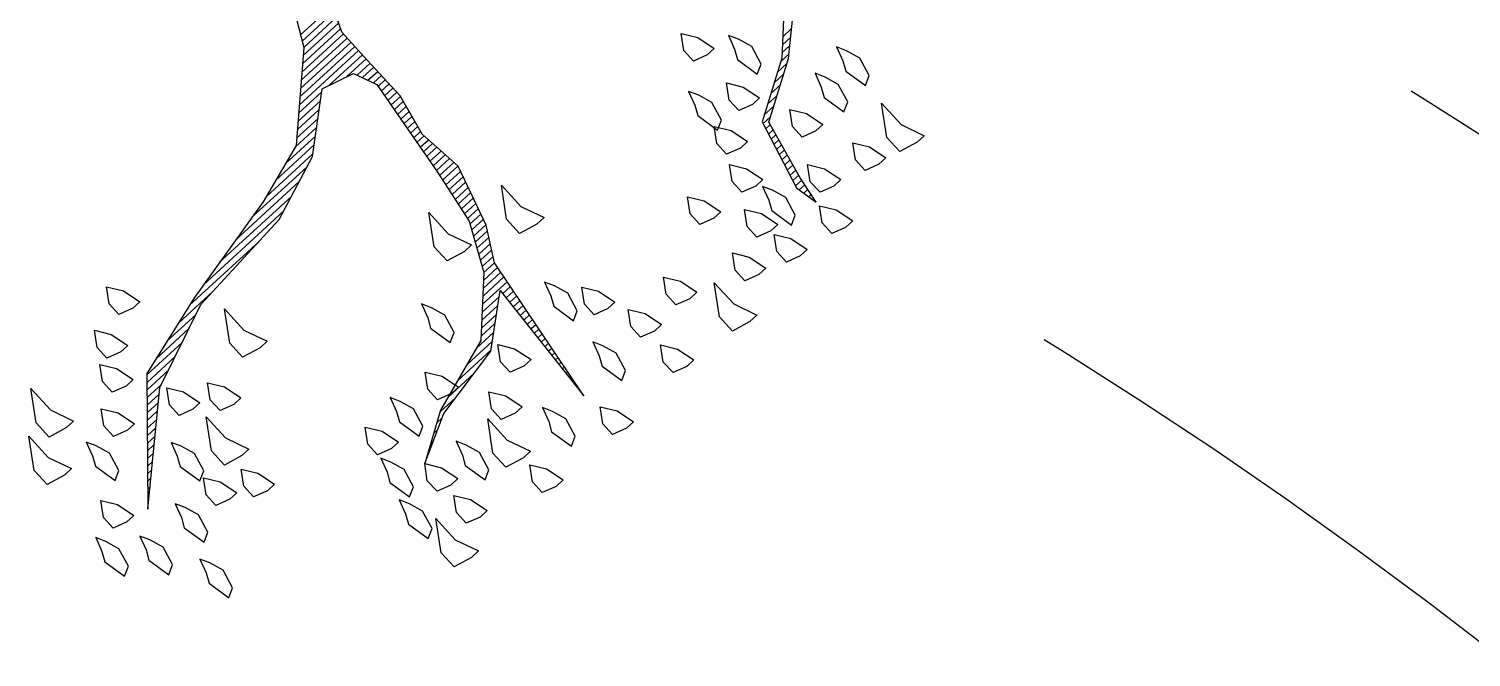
# Model space of a CAD drawing. Header units: metres. Extents: x 2 to 659295185, y -28 to 1124222152.
# Drawn here: x 654972.71 to 654989.59, y 1123189.28 to 1123196.63 of the extents above; entities that cross this region are included whole.
import ezdxf

# ---------------------------------------------------------------- set-up
doc = ezdxf.new("R2010")
doc.units = ezdxf.units.M
doc.header["$MEASUREMENT"] = 0
doc.layers.get('0').update_dxf_attribs({"linetype": 'CONTINUOUS'})
doc.layers.add('Arboles', color=3, linetype='CONTINUOUS')
doc.layers.add('MANZANA', color=30, linetype='CONTINUOUS')

# ---------------------------------------------------------------- blocks, each defined once
blk = doc.blocks.new('*X2402')
at = {"color": 0}
for p, q in [((17.5394, 16.07), (17.6174, 16.07)), ((17.5448, 16.08), (17.6216, 16.08)), ((17.5127, 16.04), (17.6045, 16.04)), ((17.5234, 16.05), (17.6088, 16.05)), ((17.5341, 16.06), (17.6131, 16.06)), ((17.4913, 16.02), (17.6021, 16.02)), ((17.502, 16.03), (17.6021, 16.03)), ((17.4591, 15.99), (17.6021, 15.99)), ((17.4698, 16), (17.6021, 16)), ((17.4806, 16.01), (17.6021, 16.01)), ((17.4377, 15.97), (17.4922, 15.97)), ((17.4484, 15.98), (17.5044, 15.98)), ((17.5206, 15.98), (17.6021, 15.98)), ((17.5556, 15.97), (17.6021, 15.97)), ((17.4036, 15.94), (17.4555, 15.94)), ((17.4163, 15.95), (17.4677, 15.95)), ((17.427, 15.96), (17.4799, 15.96)), ((17.5707, 15.96), (17.6021, 15.96)), ((17.5747, 15.95), (17.6021, 15.95)), ((17.5787, 15.94), (17.6021, 15.94)), ((17.3386, 15.92), (17.431, 15.92)), ((17.3711, 15.93), (17.4433, 15.93)), ((17.5827, 15.93), (17.6021, 15.93)), ((17.5846, 15.92), (17.6021, 15.92)), ((17.2149, 15.89), (17.3677, 15.89)), ((17.2629, 15.9), (17.3957, 15.9)), ((17.3061, 15.91), (17.4188, 15.91)), ((17.5805, 15.89), (17.6021, 15.89)), ((17.5819, 15.9), (17.6021, 15.9)), ((17.5832, 15.91), (17.6021, 15.91)), ((17.1189, 15.87), (17.3117, 15.87)), ((17.1669, 15.88), (17.3397, 15.88)), ((17.5778, 15.87), (17.5996, 15.87)), ((17.5791, 15.88), (17.6018, 15.88)), ((17.0041, 15.84), (17.0729, 15.84)), ((17.0401, 15.85), (17.1235, 15.85)), ((17.0761, 15.86), (17.2435, 15.86)), ((17.5737, 15.84), (17.5929, 15.84)), ((17.575, 15.85), (17.5951, 15.85)), ((17.5764, 15.86), (17.5974, 15.86)), ((16.9281, 15.81), (16.9958, 15.81)), ((16.9371, 15.82), (17.0215, 15.82)), ((16.9681, 15.83), (17.0472, 15.83)), ((17.5696, 15.81), (17.5863, 15.81)), ((17.5709, 15.82), (17.5885, 15.82)), ((17.5723, 15.83), (17.5907, 15.83)), ((16.91, 15.79), (16.9444, 15.79)), ((16.919, 15.8), (16.9701, 15.8)), ((17.5669, 15.79), (17.5866, 15.79)), ((17.5682, 15.8), (17.5856, 15.8)), ((16.8829, 15.76), (16.9077, 15.76)), ((16.8919, 15.77), (16.9189, 15.77)), ((16.9009, 15.78), (16.9301, 15.78)), ((17.5628, 15.76), (17.5896, 15.76)), ((17.5641, 15.77), (17.5886, 15.77)), ((17.5655, 15.78), (17.5876, 15.78)), ((16.8648, 15.74), (16.8853, 15.74)), ((16.8738, 15.75), (16.8965, 15.75)), ((17.56, 15.74), (17.5916, 15.74)), ((17.5614, 15.75), (17.5906, 15.75)), ((16.8376, 15.71), (16.8518, 15.71)), ((16.8467, 15.72), (16.863, 15.72)), ((16.8557, 15.73), (16.8742, 15.73)), ((17.5551, 15.71), (17.5906, 15.71)), ((17.5568, 15.72), (17.5936, 15.72)), ((17.5585, 15.73), (17.5926, 15.73)), ((16.8195, 15.69), (16.8295, 15.69)), ((16.8286, 15.7), (16.8406, 15.7)), ((17.5518, 15.69), (17.5844, 15.69)), ((17.5535, 15.7), (17.5875, 15.7)), ((16.7924, 15.66), (16.7959, 15.66)), ((16.8014, 15.67), (16.8071, 15.67)), ((16.8105, 15.68), (16.8183, 15.68)), ((17.5468, 15.66), (17.5752, 15.66)), ((17.5485, 15.67), (17.5783, 15.67)), ((17.5501, 15.68), (17.5814, 15.68)), ((16.7833, 15.65), (16.7848, 15.65)), ((17.5435, 15.64), (17.5691, 15.64)), ((17.5451, 15.65), (17.5721, 15.65)), ((17.5302, 15.61), (17.5598, 15.61)), ((17.5352, 15.62), (17.5629, 15.62)), ((17.5402, 15.63), (17.566, 15.63)), ((17.5152, 15.58), (17.5429, 15.58)), ((17.5202, 15.59), (17.5486, 15.59)), ((17.5252, 15.6), (17.5543, 15.6)), ((17.5052, 15.56), (17.5315, 15.56)), ((17.5102, 15.57), (17.5372, 15.57)), ((17.4803, 15.53), (17.5226, 15.53)), ((17.4903, 15.54), (17.5241, 15.54)), ((17.5002, 15.55), (17.5257, 15.55)), ((17.4603, 15.51), (17.5196, 15.51)), ((17.4703, 15.52), (17.5211, 15.52)), ((17.4303, 15.48), (17.4661, 15.48)), ((17.4403, 15.49), (17.4786, 15.49)), ((17.4503, 15.5), (17.4911, 15.5)), ((17.4981, 15.48), (17.515, 15.48)), ((17.4988, 15.49), (17.5165, 15.49)), ((17.4996, 15.5), (17.5181, 15.5)), ((18.1532, 15.48), (18.1721, 15.48)), ((18.1632, 15.49), (18.1834, 15.49)), ((18.1732, 15.5), (18.1946, 15.5)), ((17.4, 15.46), (17.4411, 15.46)), ((17.4203, 15.47), (17.4536, 15.47)), ((17.4967, 15.46), (17.512, 15.46)), ((17.4974, 15.47), (17.5135, 15.47)), ((18.1238, 15.46), (18.1468, 15.46)), ((18.1409, 15.47), (18.1609, 15.47)), ((17.304, 15.43), (17.3661, 15.43)), ((17.336, 15.44), (17.4161, 15.44)), ((17.368, 15.45), (17.4286, 15.45)), ((17.4946, 15.43), (17.5074, 15.43)), ((17.4953, 15.44), (17.509, 15.44)), ((17.496, 15.45), (17.5105, 15.45)), ((18.0723, 15.43), (18.0954, 15.43)), ((18.0895, 15.44), (18.1126, 15.44)), ((18.1066, 15.45), (18.1297, 15.45)), ((17.2587, 15.41), (17.2717, 15.41)), ((17.2754, 15.42), (17.3128, 15.42)), ((17.4931, 15.41), (17.5044, 15.41)), ((17.4938, 15.42), (17.5059, 15.42)), ((18.0433, 15.41), (18.0611, 15.41)), ((18.0552, 15.42), (18.0783, 15.42)), ((17.2087, 15.38), (17.2117, 15.38)), ((17.2254, 15.39), (17.2317, 15.39)), ((17.242, 15.4), (17.2517, 15.4)), ((17.491, 15.38), (17.4999, 15.38)), ((17.4917, 15.39), (17.5014, 15.39)), ((17.4924, 15.4), (17.5029, 15.4)), ((18.0353, 15.38), (18.047, 15.38)), ((18.038, 15.39), (18.0493, 15.39)), ((18.0407, 15.4), (18.0516, 15.4)), ((17.4888, 15.35), (17.4953, 15.35)), ((17.4896, 15.36), (17.4968, 15.36)), ((17.4903, 15.37), (17.4984, 15.37)), ((18.0273, 15.35), (18.0401, 15.35)), ((18.03, 15.36), (18.0424, 15.36)), ((18.0327, 15.37), (18.0447, 15.37)), ((17.4874, 15.33), (17.4923, 15.33)), ((17.4881, 15.34), (17.4938, 15.34)), ((18.022, 15.33), (18.0355, 15.33)), ((18.0247, 15.34), (18.0378, 15.34)), ((17.4853, 15.3), (17.4877, 15.3)), ((17.486, 15.31), (17.4893, 15.31)), ((17.4867, 15.32), (17.4908, 15.32)), ((18.014, 15.3), (18.0286, 15.3)), ((18.0167, 15.31), (18.0309, 15.31)), ((18.0193, 15.32), (18.0332, 15.32)), ((17.4838, 15.28), (17.4847, 15.28)), ((17.4846, 15.29), (17.4862, 15.29)), ((18.0113, 15.29), (18.0265, 15.29)), ((18.0115, 15.28), (18.0249, 15.28)), ((17.4831, 15.27), (17.4832, 15.27)), ((18.0135, 15.27), (18.0232, 15.27)), ((18.0155, 15.26), (18.0215, 15.26)), ((18.0175, 15.25), (18.0199, 15.25))]:
    blk.add_line(p, q, dxfattribs=at)
blk = doc.blocks.new('ARBUSTO6')
at = {"layer": 'Arboles', "color": 7}
for points in [[(-0.1408, -0.3194), (-0.2089, -0.447), (-0.3364, -0.566), (-0.447, -0.6001), (-0.6511, -0.6426), (-0.8041, -0.6851), (-0.9657, -0.8637), (-0.8041, -0.7191), (-0.6511, -0.6596), (-0.447, -0.6426), (-0.3279, -0.6001), (-0.2344, -0.5235), (-0.1748, -0.5405), (-0.1578, -0.583), (-0.1833, -0.7701), (-0.2004, -0.8722), (-0.2429, -0.9572), (-0.3279, -1.0423), (-0.464, -1.0848), (-0.549, -1.1358), (-0.464, -1.0933), (-0.3279, -1.0678), (-0.2429, -0.9997), (-0.2599, -1.2379), (-0.2174, -0.9572), (-0.1833, -0.8977), (-0.1493, -0.7871), (-0.1578, -0.7021), (-0.1408, -0.6256), (-0.1408, -0.5405), (-0.1408, -0.4725), (-0.1153, -0.413)], [(0.4715, -0.9657), (0.4034, -1.0338), (0.3014, -1.0933), (0.2674, -1.2209), (0.2759, -1.2634), (0.2844, -1.2123), (0.3099, -1.1018), (0.4119, -1.0423), (0.4885, -0.9742)]]:
    blk.add_lwpolyline(points, dxfattribs=at)
at = {"layer": 'Arboles'}
for points in [[(-0.7446, -0.583), (-0.7701, -0.5745), (-0.7701, -0.549), (-0.7531, -0.5235), (-0.7361, -0.549), (-0.7276, -0.583)], [(-0.9742, -0.6596), (-1.0082, -0.6511), (-1.0082, -0.6171), (-0.9742, -0.566), (-0.9742, -0.6171), (-0.9572, -0.6596)], [(-0.8126, -0.6256), (-0.8381, -0.6171), (-0.8381, -0.5915), (-0.8211, -0.566), (-0.8041, -0.5915), (-0.7956, -0.6256)], [(-1.0337, -0.7191), (-1.0678, -0.7106), (-1.0678, -0.6766), (-1.0337, -0.6256), (-1.0337, -0.6766), (-1.0167, -0.7191)], [(-0.8467, -0.6766), (-0.8722, -0.6681), (-0.8722, -0.6426), (-0.8552, -0.6171), (-0.8381, -0.6426), (-0.8296, -0.6766)], [(-0.8977, -0.7361), (-0.9232, -0.7276), (-0.9232, -0.7021), (-0.9062, -0.6766), (-0.8892, -0.7021), (-0.8807, -0.7361)], [(-0.9742, -0.7276), (-0.9827, -0.7446), (-0.9742, -0.7871), (-0.9572, -0.7786), (-0.9487, -0.7446), (-0.9572, -0.7191), (-0.9657, -0.7021)], [(-0.6256, -0.7871), (-0.6596, -0.7786), (-0.6596, -0.7446), (-0.6256, -0.6936), (-0.6256, -0.7446), (-0.6085, -0.7871)], [(-0.7871, -0.7871), (-0.8126, -0.7786), (-0.8126, -0.7531), (-0.7956, -0.7276), (-0.7786, -0.7531), (-0.7701, -0.7871)], [(-0.7276, -0.8297), (-0.7531, -0.8212), (-0.7531, -0.7956), (-0.7361, -0.7701), (-0.7191, -0.7956), (-0.7106, -0.8297)], [(-1.0082, -0.8552), (-1.0337, -0.8467), (-1.0337, -0.8212), (-1.0167, -0.7956), (-0.9997, -0.8212), (-0.9912, -0.8552)], [(-0.8637, -0.8297), (-0.8722, -0.8467), (-0.8637, -0.8892), (-0.8467, -0.8807), (-0.8381, -0.8467), (-0.8467, -0.8212), (-0.8552, -0.8042)], [(-0.7786, -0.9062), (-0.8126, -0.8977), (-0.8126, -0.8637), (-0.7786, -0.8127), (-0.7786, -0.8637), (-0.7616, -0.9062)], [(-0.2429, -0.9062), (-0.2769, -0.8977), (-0.2769, -0.8637), (-0.2429, -0.8127), (-0.2429, -0.8637), (-0.2259, -0.9062)], [(-1.0763, -0.8637), (-1.0848, -0.8807), (-1.0763, -0.9232), (-1.0593, -0.9147), (-1.0507, -0.8807), (-1.0593, -0.8552), (-1.0678, -0.8382)], [(-0.1153, -0.9572), (-0.1493, -0.9487), (-0.1493, -0.9147), (-0.1153, -0.8637), (-0.1153, -0.9147), (-0.0983, -0.9572)], [(-1.0167, -0.9147), (-1.0252, -0.9317), (-1.0167, -0.9742), (-0.9997, -0.9657), (-0.9912, -0.9317), (-0.9997, -0.9062), (-1.0082, -0.8892)], [(-0.9317, -0.9147), (-0.9402, -0.9317), (-0.9317, -0.9742), (-0.9147, -0.9657), (-0.9062, -0.9317), (-0.9147, -0.9062), (-0.9232, -0.8892)], [(-0.8467, -0.9487), (-0.8722, -0.9402), (-0.8722, -0.9147), (-0.8552, -0.8892), (-0.8381, -0.9147), (-0.8296, -0.9487)], [(0.3099, -0.9402), (0.2844, -0.9317), (0.2844, -0.9062), (0.3014, -0.8807), (0.3184, -0.9062), (0.3269, -0.9402)], [(-0.7871, -0.9827), (-0.8126, -0.9742), (-0.8126, -0.9487), (-0.7956, -0.9232), (-0.7786, -0.9487), (-0.7701, -0.9827)], [(-0.3704, -0.9487), (-0.3789, -0.9657), (-0.3704, -1.0082), (-0.3534, -0.9997), (-0.3449, -0.9657), (-0.3534, -0.9402), (-0.3619, -0.9232)], [(0.3524, -0.9657), (0.3439, -0.9827), (0.3524, -1.0253), (0.3694, -1.0168), (0.3779, -0.9827), (0.3694, -0.9572), (0.3609, -0.9402)], [(0.2333, -0.9912), (0.2248, -1.0082), (0.2333, -1.0508), (0.2504, -1.0423), (0.2589, -1.0082), (0.2504, -0.9827), (0.2418, -0.9657)], [(-0.9657, -1.0168), (-0.9742, -1.0338), (-0.9657, -1.0763), (-0.9487, -1.0678), (-0.9402, -1.0338), (-0.9487, -1.0082), (-0.9572, -0.9912)], [(-0.5745, -1.0763), (-0.6, -1.0678), (-0.6, -1.0423), (-0.583, -1.0168), (-0.566, -1.0423), (-0.5575, -1.0763)], [(-0.5235, -1.0338), (-0.532, -1.0508), (-0.5235, -1.0933), (-0.5065, -1.0848), (-0.498, -1.0508), (-0.5065, -1.0253), (-0.515, -1.0082)], [(-0.43, -1.0763), (-0.4555, -1.0678), (-0.4555, -1.0423), (-0.4385, -1.0168), (-0.4215, -1.0423), (-0.413, -1.0763)], [(0.3099, -1.0593), (0.2844, -1.0508), (0.2844, -1.0253), (0.3014, -0.9997), (0.3184, -1.0253), (0.3269, -1.0593)], [(-0.1833, -1.0678), (-0.1919, -1.0848), (-0.1833, -1.1273), (-0.1663, -1.1188), (-0.1578, -1.0848), (-0.1663, -1.0593), (-0.1748, -1.0423)], [(0.2418, -1.1018), (0.2163, -1.0933), (0.2163, -1.0678), (0.2333, -1.0423), (0.2504, -1.0678), (0.2589, -1.1018)], [(-0.3024, -1.1273), (-0.3279, -1.1188), (-0.3279, -1.0933), (-0.3109, -1.0678), (-0.2939, -1.0933), (-0.2854, -1.1273)], [(-0.6085, -1.1018), (-0.617, -1.1188), (-0.6085, -1.1613), (-0.5915, -1.1528), (-0.583, -1.1188), (-0.5915, -1.0933), (-0.6, -1.0763)], [(-0.1238, -1.1528), (-0.1493, -1.1443), (-0.1493, -1.1188), (-0.1323, -1.0933), (-0.1153, -1.1188), (-0.1068, -1.1528)], [(0.4204, -1.1188), (0.4119, -1.1358), (0.4204, -1.1783), (0.4374, -1.1698), (0.4459, -1.1358), (0.4374, -1.1103), (0.4289, -1.0933)], [(0.48, -1.1103), (0.4715, -1.1273), (0.48, -1.1698), (0.497, -1.1613), (0.5055, -1.1273), (0.497, -1.1018), (0.4885, -1.0848)], [(-0.3704, -1.1783), (-0.3959, -1.1698), (-0.3959, -1.1443), (-0.3789, -1.1188), (-0.3619, -1.1443), (-0.3534, -1.1783)], [(0.1228, -1.1613), (0.0973, -1.1528), (0.0973, -1.1273), (0.1143, -1.1018), (0.1313, -1.1273), (0.1398, -1.1613)], [(0.2163, -1.1698), (0.1908, -1.1613), (0.1908, -1.1358), (0.2078, -1.1103), (0.2248, -1.1358), (0.2333, -1.1698)], [(0.3609, -1.1698), (0.3354, -1.1613), (0.3354, -1.1358), (0.3524, -1.1103), (0.3694, -1.1358), (0.3779, -1.1698)], [(-0.5405, -1.1953), (-0.566, -1.1868), (-0.566, -1.1613), (-0.549, -1.1358), (-0.532, -1.1613), (-0.5235, -1.1953)], [(-0.4895, -1.1698), (-0.498, -1.1868), (-0.4895, -1.2294), (-0.4725, -1.2209), (-0.464, -1.1868), (-0.4725, -1.1613), (-0.481, -1.1443)], [(-0.6341, -1.1783), (-0.6426, -1.1953), (-0.6341, -1.2379), (-0.617, -1.2294), (-0.6085, -1.1953), (-0.617, -1.1698), (-0.6256, -1.1528)], [(-0.413, -1.2464), (-0.447, -1.2379), (-0.447, -1.2038), (-0.413, -1.1528), (-0.413, -1.2038), (-0.3959, -1.2464)], [(-0.1919, -1.2038), (-0.2004, -1.2209), (-0.1919, -1.2634), (-0.1748, -1.2549), (-0.1663, -1.2209), (-0.1748, -1.1953), (-0.1833, -1.1783)], [(-0.0898, -1.2379), (-0.1153, -1.2294), (-0.1153, -1.2038), (-0.0983, -1.1783), (-0.0813, -1.2038), (-0.0728, -1.2379)], [(-0.0048, -1.2379), (-0.0303, -1.2294), (-0.0303, -1.2038), (-0.0133, -1.1783), (0.0037, -1.2038), (0.0122, -1.2379)], [(0.1823, -1.2464), (0.1568, -1.2379), (0.1568, -1.2123), (0.1738, -1.1868), (0.1908, -1.2123), (0.1993, -1.2464)], [(0.2163, -1.2038), (0.2078, -1.2209), (0.2163, -1.2634), (0.2333, -1.2549), (0.2418, -1.2209), (0.2333, -1.1953), (0.2248, -1.1783)], [(-0.6, -1.3144), (-0.6341, -1.3059), (-0.6341, -1.2719), (-0.6, -1.2209), (-0.6, -1.2719), (-0.583, -1.3144)], [(-0.5405, -1.2719), (-0.566, -1.2634), (-0.566, -1.2379), (-0.549, -1.2123), (-0.532, -1.2379), (-0.5235, -1.2719)], [(-0.3364, -1.2294), (-0.3449, -1.2464), (-0.3364, -1.2889), (-0.3194, -1.2804), (-0.3109, -1.2464), (-0.3194, -1.2209), (-0.3279, -1.2038)], [(0.3184, -1.2634), (0.2929, -1.2549), (0.2929, -1.2294), (0.3099, -1.2038), (0.3269, -1.2294), (0.3354, -1.2634)], [(0.48, -1.3059), (0.4459, -1.2974), (0.4459, -1.2634), (0.48, -1.2123), (0.48, -1.2634), (0.497, -1.3059)], [(0.0463, -1.3399), (0.0122, -1.3314), (0.0122, -1.2974), (0.0463, -1.2464), (0.0463, -1.2974), (0.0633, -1.3399)], [(0.1143, -1.2889), (0.0888, -1.2804), (0.0888, -1.2549), (0.1058, -1.2294), (0.1228, -1.2549), (0.1313, -1.2889)], [(0.4034, -1.2889), (0.3779, -1.2804), (0.3779, -1.2549), (0.3949, -1.2294), (0.4119, -1.2549), (0.4204, -1.2889)], [(-0.4044, -1.3229), (-0.43, -1.3144), (-0.43, -1.2889), (-0.413, -1.2634), (-0.3959, -1.2889), (-0.3874, -1.3229)], [(-0.2429, -1.3314), (-0.2684, -1.3229), (-0.2684, -1.2974), (-0.2514, -1.2719), (-0.2344, -1.2974), (-0.2259, -1.3314)], [(-0.0898, -1.3229), (-0.1153, -1.3144), (-0.1153, -1.2889), (-0.0983, -1.2634), (-0.0813, -1.2889), (-0.0728, -1.3229)], [(0.1908, -1.3144), (0.1653, -1.3059), (0.1653, -1.2804), (0.1823, -1.2549), (0.1993, -1.2804), (0.2078, -1.3144)], [(0.2844, -1.3314), (0.2589, -1.3229), (0.2589, -1.2974), (0.2759, -1.2719), (0.2929, -1.2974), (0.3014, -1.3314)]]:
    blk.add_lwpolyline(points, close=True, dxfattribs=at)
blk.add_blockref('*X2402', (-17.7429, -16.5069), dxfattribs=at)

msp = doc.modelspace()

# ---------------------------------------------------------------- linework, layer by layer
at = {"layer": 'MANZANA'}
for points in [[(654989.9971, 1123195.1997), (654989.122, 1123195.7572), (654988.8903, 1123195.9013)], [(654989.9246, 1123189.282), (654989.1014, 1123189.9137), (654988.2673, 1123190.5308), (654987.4226, 1123191.1334), (654986.5675, 1123191.7211), (654985.7023, 1123192.2937), (654984.8272, 1123192.8512), (654984.5955, 1123192.9953)]]:
    msp.add_lwpolyline(points, dxfattribs=at)

# ---------------------------------------------------------------- block references
at = {"layer": 'Arboles', "xscale": 6.600123317140845, "yscale": 6.600123317140845, "zscale": 6.600123317140845, "rotation": 42.49660342024684}
msp.add_blockref('ARBUSTO6', (654974.95, 1123199.5206), dxfattribs=at)

doc.saveas('drawing.dxf')
